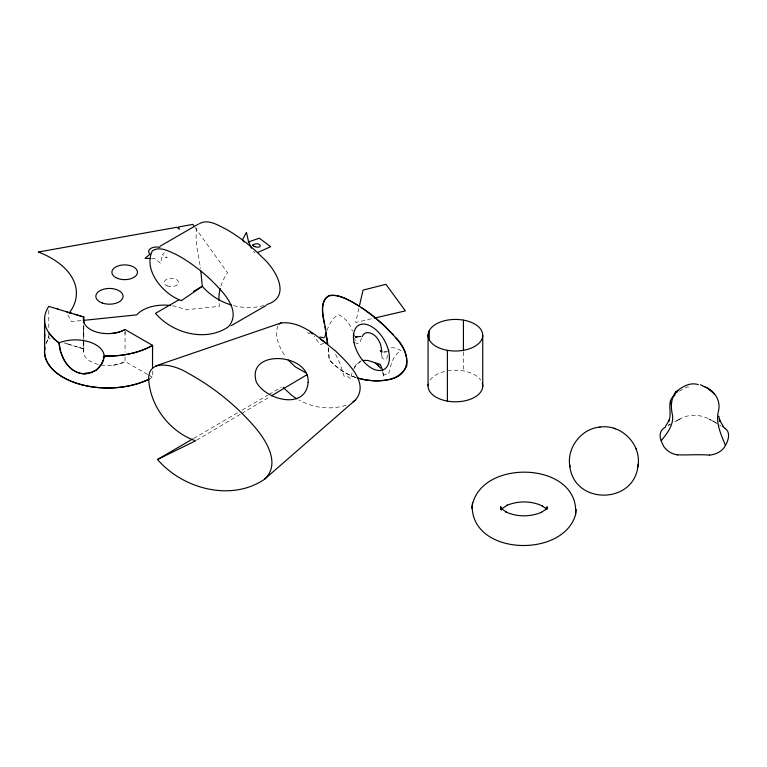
<?xml version="1.0" encoding="UTF-8"?>
<svg xmlns="http://www.w3.org/2000/svg" width="767" height="767" viewBox="0 0 767 767"><rect width="100%" height="100%" fill="white"/><g stroke="black" fill="none" stroke-linecap="round" stroke-linejoin="round"><path stroke-width="0.58" stroke-dasharray="3.83 2.88" d="M45.905 343.913A63.258 36.519 0 0 1 48.791 338.285L48.791 333.731M83.382 343.424L83.382 340.011M147.628 374.449L125.059 361.42A24.419 14.094 0 0 1 96.421 363.932A24.419 14.094 0 0 1 83.795 348.87L83.795 344.316M125.059 334.076L125.059 331.795M83.382 338.88L83.411 326.08M387.316 355.15L386.856 358.927A3.221 1.86 0 0 1 382.877 358.659A3.221 1.86 0 0 1 382.417 356.367L382.225 354.22M196.841 227.962C194.348 241.547 198.816 255.181 200.455 268.623M358.87 308.324L355.648 322.466L373.251 318.363M352.015 373.05L350.251 379.166L350.059 378.447A4.976 2.876 0 0 0 344.143 376.444L339.781 363.155L334.709 352.408M277.922 325.956C273.944 336.416 279.648 347.767 285.372 356.444M327.001 330.414C329.311 324.211 332.447 317.749 338.65 314.633C345.418 317.845 350.078 324.086 352.456 331.056M361.478 338.237L359.685 343.242A3.221 1.86 0 0 1 355.591 342.907M323.856 343.185L321.363 344.325A4.612 2.665 0 0 1 319.705 344.201L314.221 336.262M353.577 369.157L357.01 364.2L361.583 360.96M354.181 367.393L356.511 364.124L360.663 360.96M668.191 425.627L670.166 424.362L668.249 425.522M196.582 440.22L240.665 414.075M241.691 413.461L269.37 397.047M193.658 438.398L238.048 412.512M242.171 410.105L267.98 395.053M269.006 394.459L281.393 387.23M674.653 421.86L680.415 418.887L678.872 419.607A28.83 6.098 -21.2 0 0 674.481 421.745M148.693 379.329L152.537 377.287L152.537 370.451M678.872 419.607C688.939 413.365 701.038 414.113 711.009 420.143L709.072 419.252L717.308 423.643M679.236 391.208L687.107 386.913L689.063 387.057M263.867 305.506C253.982 308.382 243.312 308.075 233.389 305.544M346.013 405.225C330.481 410.249 312.946 407.891 298.814 399.933M391.295 347.595L395.973 348.026L401.103 350.682C392.378 355.332 390.719 365.677 388.572 374.382A3.221 1.86 0 0 0 384.603 374.651A3.221 1.86 0 0 0 384.133 376.952L383.27 372.887M80.966 320.625L71.475 321.613L67.803 314.777M151.559 258.546L154.829 258.652L160.754 263.407L161.559 257.674L167.264 257.722L162.422 254.586A7.9 4.564 0 0 0 164.416 251.298M83.795 340.893L83.795 348.87L82.117 348.371M83.795 348.87L75.032 346.243M81.551 348.208L78.215 347.202M77.112 346.866L66.278 343.597M68.877 344.383L72.156 345.38M63.968 342.897L67.784 344.047M48.791 336.291L48.791 338.285L53.163 339.618M356.089 377.556C345.706 374.21 336.377 367.834 329.235 359.608L328.084 346.55M355.322 377.354C345.265 373.855 336.253 367.594 329.235 359.608L328.151 347.077M307.327 332.715L309.763 333.818M148.606 375.015L152.537 377.287L151.799 377.7A63.258 36.519 0 0 1 150.974 378.15M715.266 422.502L717.337 423.72M719.542 424.956L721.181 426.049M255.018 252.813L253.541 251.317M194.933 227.31L227.502 272.716A123.679 71.408 0 0 0 220.589 287.069M382.388 371.458L383.653 376.051M354.718 338.333L355.246 340.682M381.314 352.484L381.937 357.393M83.382 347.767L83.392 351.842M463.431 352.024L463.431 370.921M125.059 331.507L125.059 352.302M125.059 356.866L125.059 361.42A24.41 14.094 0 0 1 111.455 365.389M83.795 326.08L83.795 339.752M83.392 325.093L83.392 338.094M83.392 342.82L83.392 351.094M48.791 310.367L48.791 328.314M668.661 424.947A28.83 6.098 -21.2 0 1 670.463 423.883M711.124 420.115A28.83 6.184 21 0 1 715.553 422.281M172.537 305.812A30.412 17.555 0 0 1 184.866 309.887L219.544 306.301A123.679 71.408 0 0 1 218.978 301.719M430.095 380.039A27.344 15.791 0 0 1 455.464 370.221A27.344 15.791 0 0 1 480.765 380.096M46.202 343.089A63.277 36.528 0 0 1 48.772 338.285M167.168 285.88A7.239 4.18 0 0 0 178.558 282.86A7.239 4.18 0 0 0 168.328 278.68A7.239 4.18 0 0 0 167.168 285.88"/><path stroke-width="1.15" d="M44.544 339.311L44.601 333.942L44.534 347.365M152.537 349.934L152.537 345.371L125.059 329.513A24.419 14.094 0 0 1 96.421 332.015A24.419 14.094 0 0 1 83.795 316.963L66.278 311.69M638.067 465.243C641.365 444.007 620.934 423.777 599.775 427.075M674.893 395.408C665.631 400.604 672.832 413.346 668.623 421.342L669.591 419.539L665.574 426.193M471.868 508.3C477.563 457.736 580.37 460.564 575.528 514.753C563.16 558.347 471.839 555.759 472.156 505.952M472.223 505.348L472.501 503.018M575.528 514.753L575.816 512.423M575.883 511.819L576.161 509.48M569.823 465.972C573.841 505.06 634.031 504.657 637.981 465.885M637.856 466.854L638.182 464.275M675.142 394.276L675.641 392.014C682.016 386.971 689.821 381.822 698.382 384.66M359.33 306.301L363.012 290.137L385.945 284.289L405.36 310.884L374.286 318.123M677.357 454.869A28.839 22.742 -35 0 1 663.397 445.867L661.183 440.824C666.964 433.48 674.001 424.976 672.496 414.966C670.54 407.124 670.924 398.706 675.641 392.014L677.223 391.937M324.738 337.221L326.08 332.849M501.57 508.387L501.196 509.672L501.474 507.342L501.388 509.911L500.563 506.699L501.829 509.298L501.254 508.358L506.469 512.241L505.779 511.925C517.073 517.025 529.892 517.092 541.406 512.327L540.745 512.634L545.385 509.854L547.283 507.236L546.468 509.384L546.996 506.805L546.718 509.144L546.65 507.859M388.092 351.641L388.725 350.107M709.437 455.138A28.839 22.742 35.3 0 0 724.355 447.305C727.72 442.07 731.536 433.048 725.17 428.485M362.187 336.684C365.293 328.918 374.612 333.741 377.719 338.937A12.406 7.162 60 0 1 380.835 345.543L381.985 352.072M101.723 363.894L96.863 369.569M500.947 509.739L501.628 508.904M675.181 393.596L677.942 390.643M264.615 479.183C280.827 464.14 266.561 440.91 255.267 427.603C236.409 405.561 213.379 386.999 187.915 373.117C175.164 364.919 145.663 356.847 148.932 382.369C151.837 408.428 170.811 432.166 195.556 440.833L157.532 459.471C182.604 488.838 231.356 502.069 264.615 479.183L355.389 400.058C369.905 382.954 347.499 362.733 335.725 351.142C319.983 339.004 302.428 320.721 281.067 322.936L155.538 365.984M502.04 508.463L501.292 509.173L507.294 505.146L506.632 505.453C518.147 500.678 530.965 500.746 542.259 505.856L541.56 505.53L546.459 508.962L545.797 508.147M253.033 244.874L252.889 245.037A1.639 0.748 13.1 0 0 252.909 245.517M352.762 402.023L355.389 400.058M199.132 223.849C208.135 218.307 218.806 225.747 227.013 229.678C240.09 237.367 252.065 246.897 262.697 257.712C275.372 268.987 292.275 296.695 266.772 304.547M279.265 324.163L281.067 322.936M271.422 395.83L307.308 374.536M157.532 459.471L192.622 439.002M160.092 246.217L193.725 226.792M195.192 225.949L198.116 224.261M178.893 299.83L155.49 313.339C172.565 333.348 205.786 342.37 228.441 326.771C242.966 309.667 220.56 289.447 208.777 277.846C198.816 268.91 188.03 260.79 176.18 254.5C169.076 251.365 159.766 245.833 152.326 250.876C142.892 270.454 163.361 294.298 181.395 300.645L202.296 286.312L200.801 270.943M193.514 291.383L202.296 286.312C209.966 295.074 220.062 301.719 231.27 304.959M231.049 325.745L266.159 305.477M152.537 368.17L152.537 345.371L148.616 347.461A63.287 36.538 0 0 1 104.178 356.013A28.762 16.606 0 0 0 88.416 341.67A28.762 16.606 0 0 0 59.059 342.83A63.287 36.538 0 0 1 53.853 338.659M253.34 244.692C260.118 241.183 264.011 249.208 254.769 246.686M257.616 252.535L270.626 246.706L259.38 238.211L248.134 242.017M360.73 336.464L355.677 336.895L356.818 337.068M386.29 351.631L384.037 352.034M600.072 427.037C581.031 428.628 566.286 448.206 569.948 466.94M362.254 360.404L367.796 360.452L380.202 364.344L382.647 370.221M83.344 320.385L136.766 314.863A30.412 17.555 0 0 1 170.581 305.525M709.427 455.099C698.727 454.256 688.037 455.157 677.357 454.85M85.329 373.807L84.754 373.817A23.048 20.325 63.3 0 1 83.421 373.74C75.041 373.241 68.042 367.172 64.121 360.078M150.476 258.508L145.021 258.326L150.035 254.145A7.9 4.564 0 0 1 150.524 248.585A7.9 4.564 0 0 1 159.967 247.444M323.952 337.806L319.973 337.039M355.14 336.694L356.041 336.953M357.499 378.073L366.012 380.058L374.21 380.835A139.738 80.679 60 0 0 385.83 380.001C411.745 377.7 411.821 352.897 395.398 337.384M82.117 316.464L83.795 316.963L83.795 322.945M80.995 316.129L78.215 315.295M74.907 314.297L77.112 314.959M68.877 312.476L71.609 313.3M57.535 309.034L67.237 311.977M58.541 309.341L48.791 306.378A63.258 36.528 0 0 0 59.059 342.839C59.797 353.031 64.188 363.328 72.453 369.646A22.857 20.23 65.1 0 0 86.47 373.75L91.091 372.752L95.252 370.729L98.77 367.834L101.484 364.287L103.315 360.279L104.178 356.013L107.38 356.07A63.421 36.615 0 0 0 152.537 345.371M613.715 428.254L614.396 428.475M614.607 428.542L615.355 428.782M357.154 377.901C373.213 382.589 398.37 383.682 406.74 365.984C409.079 348.582 393.615 335.284 382.532 324.115C364.776 307.759 311.412 268.776 324.46 323.99M704.892 386.779C714.413 390.374 721.229 400.997 718.42 411.285C715.419 423.211 721.239 434.755 725.486 445.579M700.424 384.756L702.591 385.619M306.436 373.165L295.17 366.76L288.248 360.107M702.927 386.069L704.998 386.98M320.318 339.148L326.675 343.367M310.261 332.274L312.437 333.961M706.953 388.006L712.179 391.688M358.966 306.014C349.896 300.808 339.934 293.857 328.976 295.496C316.733 304.077 325.927 322.83 326.282 335.093M361.19 307.452L363.405 308.948A155.202 89.605 60 0 1 374.392 317.154L385.149 326.55L393.413 335.074M253.58 246.082L253.005 245.603M296.752 398.802L291.748 395.379L283.186 387.412M243.954 241.902L242.727 240.397L242.794 239.083L246.466 232.42L248.431 241.174L251.432 248.22M375.264 363.251L378.879 365.859L377.632 364.958L380.7 368.275M710.041 389.981L714.499 394.2M53.872 338.65L48.58 332.399M194.243 226.342L192.853 224.405L178.404 226.994L179.42 229.141L176.669 227.3L38.35 252.017A85.712 49.481 0 0 1 69.251 312.965M723.166 426.212L719.312 419.597L720.213 421.677L718.756 416.222M546.2 508.473L546.775 509.413M380.72 351.305L380.384 350.74L381.094 351.976M63.747 359.407L60.516 351.382L59.059 342.83M635.987 448.82L635.632 447.918M353.338 333.54L354.086 335.956M661.183 440.824C659.371 436.375 659.534 430.68 664.126 428.005A28.83 6.098 -21.2 0 1 665.516 427.008M325.85 332.514L327.624 343.405M324.892 326.761L325.352 329.532M326.637 337.212L327.739 344.23M569.613 464.351L569.737 465.329M670.521 400.997L670.569 403.864M44.534 325.946L44.582 335.553M482.75 335.524A27.344 15.791 0 0 1 441.284 348.745A27.344 15.791 0 0 1 442.185 321.402A27.344 15.791 0 0 1 482.75 335.524L482.75 386.319M463.431 320.136L463.431 350.845M447.382 350.318L447.382 401.103M429.261 330.587L429.261 340.117M428.063 334.92L428.063 385.715M44.563 318.372L44.563 350.279M722.782 426.557A28.83 6.184 21 0 1 725.342 428.523M254.903 246.514A4.103 1.879 17 0 1 253.8 245.986M253.091 244.894A2.857 1.179 4.9 0 1 253.417 244.721M218.911 300.405A123.679 71.408 0 0 1 220.196 288.526M482.318 383.203A27.344 15.791 0 0 1 456.288 401.793A27.344 15.791 0 0 1 428.245 384.2M149.028 379.157A63.258 36.519 0 0 1 78.56 383.845A63.258 36.519 0 0 1 44.85 347.815M125.059 329.513A24.41 14.094 0 0 1 111.455 333.482M104.207 356.013A28.58 23.298 6 0 1 101.512 363.807M96.834 369.531A26.538 22.435 36 0 1 95.683 370.365M95.309 370.432A24.669 21.035 42 0 1 85.214 373.155M148.693 379.329A63.277 36.528 0 0 1 78.531 383.845A63.277 36.528 0 0 1 44.802 348.045M308.133 382.407C305.726 410.719 265.401 399.818 256.312 381.899C245.948 348.88 309.849 352.599 308.133 382.407M102.251 302.994A13.624 7.871 0 0 0 123.075 296.589A13.624 7.871 0 0 0 103.046 289.37A13.624 7.871 0 0 0 102.251 302.994M117.456 278.344A12.771 7.373 0 0 0 137.418 272.841A12.771 7.373 0 0 0 119.192 265.603A12.771 7.373 0 0 0 117.456 278.344M353.99 342.293A25.445 14.688 60 0 0 383.96 369.445A25.445 14.688 60 0 0 376.357 330.155A25.445 14.688 60 0 0 353.99 342.293"/></g></svg>
